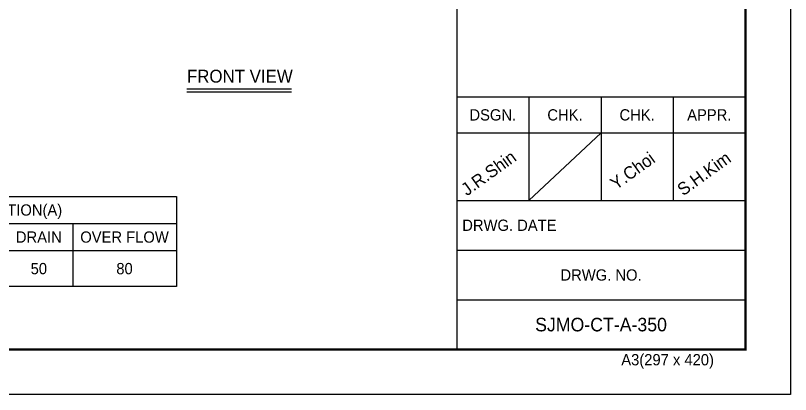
# Model space of a CAD drawing. Header units: millimetres. Extents: x -17070 to 42347, y -291348 to 30072.
# Drawn here: x 30317 to 42347, y 9277 to 15161 of the extents above; entities that cross this region are included whole.
import ezdxf
from ezdxf.enums import TextEntityAlignment as Align

# ---------------------------------------------------------------- set-up
doc = ezdxf.new("R2010")
doc.units = ezdxf.units.MM
for name, color, linetype in [('냉각탑_box', 1, 'Continuous'), ('냉각탑_form', 1, 'Continuous'), ('냉각탑_text', 3, 'Continuous')]:
    doc.layers.add(name, color=color, linetype=linetype)
doc.styles.add('돋움', font='Dotum.ttf')

msp = doc.modelspace()

# ---------------------------------------------------------------- linework, layer by layer
at = {"layer": 'Defpoints'}
msp.add_lwpolyline([(12940.2, 30071.8), (42347.3, 30071.8), (42347.3, 9276.8), (12940.2, 9276.8)], close=True, dxfattribs=at)
at = {"layer": '냉각탑_box'}
for p, q in [((32976.3, 14023.6), (34599.7, 14023.6)), ((32976.3, 13977), (34599.7, 13977)), ((27424.9, 11931.2), (32814.9, 11931.2)), ((31204.9, 11931.2), (31204.9, 10951.2)), ((17764.9, 11511.2), (32814.9, 11511.2))]:
    msp.add_line(p, q, dxfattribs=at)
msp.add_lwpolyline([(17764.9, 12351.2), (32814.9, 12351.2), (32814.9, 10951.2), (17764.9, 10951.2)], close=True, dxfattribs=at)
at = {"layer": '냉각탑_form'}
for p, q in [((37166.1, 22335), (37166.1, 9976.9)), ((37166.1, 13897.9), (41647.2, 13897.9)), ((38286.4, 13897.9), (38286.4, 12287.5)), ((39406.6, 13897.9), (39406.6, 12287.5)), ((40526.9, 13897.9), (40526.9, 12287.5)), ((37166.1, 13337.8), (41647.2, 13337.8)), ((39406.6, 13337.8), (38286.4, 12287.5)), ((37166.1, 12287.5), (41647.2, 12287.5)), ((37166.1, 11517.3), (41647.2, 11517.3)), ((37166.1, 10747.1), (41647.2, 10747.1))]:
    msp.add_line(p, q, dxfattribs=at)
at = {"layer": '냉각탑_form', "const_width": 35}
msp.add_lwpolyline([(13640.3, 29371.7), (13640.3, 9976.9), (41647.2, 9976.9), (41647.2, 29371.7)], close=True, dxfattribs=at)

# ---------------------------------------------------------------- texts
at = {"layer": '냉각탑_form', "style": '돋움'}
for s, p in [('DSGN.', (37726.2, 13617.8)), ('CHK.', (38846.5, 13617.8)), ('CHK.', (39966.8, 13617.8)), ('APPR.', (41087, 13617.8)), ('DRWG. NO.', (39406.6, 11132.2))]:
    msp.add_text(s, height=175.04, dxfattribs=at).set_placement(p, align=Align.MIDDLE_CENTER)
for s, height, p in [('DRWG. DATE', 175.04, (37252.3, 11816.8)), ('A3(297 x 420)', 175.043, (39720.7, 9729.3))]:
    msp.add_text(s, height=height, dxfattribs=at).set_placement(p)
at = {"layer": '냉각탑_text', "style": '돋움'}
for s, height, p in [('FRONT VIEW', 199.97, (33799.9, 14218.3)), ('CONNECTION(A)', 175, (30119.9, 12141.2)), ('DRAIN', 175, (30679.9, 11721.2)), ('OVER FLOW', 175, (32009.9, 11721.2)), ('50', 175, (30679.9, 11231.2)), ('80', 175, (32009.9, 11231.2)), ('SJMO-CT-A-350', 210.051, (39406.6, 10362))]:
    msp.add_text(s, height=height, dxfattribs=at).set_placement(p, align=Align.MIDDLE_CENTER)
for s, p in [('J.R.Shin', (37324.4, 12351.6)), ('Y.Choi', (39639.7, 12445)), ('S.H.Kim', (40680.9, 12351.6))]:
    msp.add_text(s, height=196.05, rotation=35.81856, dxfattribs=at).set_placement(p)

doc.saveas('drawing.dxf')
